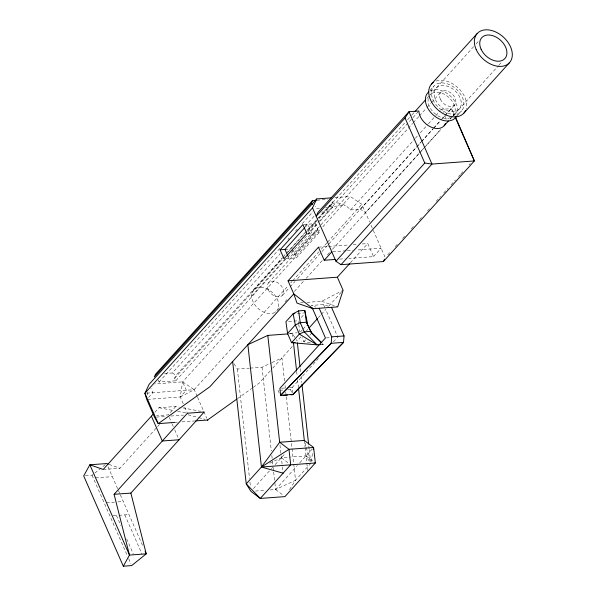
<?xml version="1.0" encoding="UTF-8"?>
<svg xmlns="http://www.w3.org/2000/svg" width="596" height="596" viewBox="0 0 596 596"><rect width="100%" height="100%" fill="white"/><g stroke="black" fill="none" stroke-linecap="round" stroke-linejoin="round"><path stroke-width="0.45" stroke-dasharray="2.98 2.23" d="M147.428 394.992L147.994 391.438M183.225 403.753L180.245 396.973L182.652 381.865L320.357 229.549M311.067 461.647L312.833 451.917M158.171 380.069L159.028 382.036L175.798 380.799L174.643 378.184L175.962 375.391L282.474 257.569M319.151 218.337L331.607 204.562L332.926 201.761L305.517 232.075M289.477 489.599L295.541 480.242L310.747 463.412L306.031 455.91L291.422 456.983M159.028 382.036L281.111 246.99M287.965 239.413L289.209 238.035M295.437 231.144L297.307 229.08M302.291 223.567L312.878 211.856M148.546 397.42L152.799 392.704L150.967 388.517M164.407 373.536L172.348 372.954L280.105 253.754M305.018 226.197L314.36 215.864M305.361 226.934L307.827 224.208L311.768 233.185L288.956 258.418L287.883 255.975M430.096 90.301L433.746 86.264M283.093 256.883L285.588 254.127M286.207 253.434L304.891 232.768M253.509 290.163L282.064 258.575M287.652 252.391L304.407 233.855M305.033 233.17L318.07 218.747M318.689 218.061L405.071 122.5M407.56 119.751L411.292 115.624M411.91 114.939L414.399 112.19M426.833 98.437L429.314 95.688M473.634 46.659L429.94 94.995A15.578 10.683 42.1 0 1 448.587 97.208A15.578 10.683 42.1 0 1 453.295 115.624L498.226 65.925M476.1 43.933L479.184 40.521M174.643 378.184L284.27 256.921M307.938 230.741L316.655 221.094M307.834 231.844L315.232 223.664L319.173 232.641L296.361 257.874L285.67 258.664M251.594 296.07L285.737 258.306M291.943 251.438L293.187 250.067M307.462 234.273L318.011 222.599M318.637 221.913L418.899 111.005M175.798 380.799L300.369 243.004M300.987 242.311L317.81 223.709M320.298 220.952L332.754 207.177L331.607 204.562M268.52 282.839L412.618 123.439M413.244 122.754L418.854 116.54M419.48 115.855L426.341 108.263M426.967 107.571L430.707 103.428M431.333 102.743L440.69 92.387M294.819 254.365L317.631 229.125M295.176 255.185L317.988 229.952M154.908 412.246L159.005 407.716L175.768 406.487L179.321 407.172M322.846 226.793L350.262 196.464L361.832 204.257L369.595 221.95M147.622 399.372L180.245 396.973L186.332 390.238L182.652 381.865L154.565 383.936M321.639 212.072L327.949 211.61L327.949 210.88A15.578 10.683 42.1 0 1 329.081 206.797L329.446 206.231A15.578 10.683 42.1 0 1 344.555 205.121L345.382 205.598A15.578 10.683 42.1 0 1 349.919 209.263L350.537 209.948L414.704 138.972M415.33 138.287L417.818 135.53M420.314 132.774L427.786 124.504M428.412 123.812L435.259 116.235M435.885 115.542L440.243 110.722M103.19 469.462L119.952 468.233L159.512 424.471M175.768 406.487L168.169 414.898L156.696 415.74M180.245 396.973L194.221 389.665L288.308 285.588M290.796 282.832L292.04 281.454M292.666 280.761L318.838 251.817M321.326 249.061L326.936 242.855M327.562 242.162L361.832 204.257M282.541 295.221L289.403 287.63M290.029 286.944L295.02 281.424M297.516 278.66L421.029 142.034M421.648 141.341L432.882 128.922M433.501 128.229L440.362 120.645M440.988 119.952L444.735 115.81M445.354 115.125L454.711 104.769M350.537 209.948L360.446 209.218L416.507 147.205M417.133 146.512L420.873 142.377M421.491 141.692L433.329 128.594M433.955 127.909L440.183 121.018M442.672 118.261L444.542 116.19M445.167 115.505L451.395 108.614L454.323 114.38L451.842 117.129M418.921 153.544L365.504 212.63L360.446 209.218M419.547 152.852L440.66 129.496M449.98 119.185L451.224 117.814M277.49 310.091L279.986 307.327M284.985 301.807L288.106 298.358M294.35 291.451L303.714 281.089M306.21 278.325L322.436 260.37M327.435 254.85L329.931 252.086M332.426 249.322L420.448 151.958M421.074 151.265L440.422 129.861M450.256 118.984L452.692 116.294M498.845 65.24L501.929 61.828M457.393 115.609L461.654 110.901M350.396 262.776L367.777 243.548L373.521 256.63L348.869 258.44M301.256 317.474L304.251 314.159M300.481 331.935L302.276 329.953M302.872 329.297L306.448 325.334M270.241 370.876L259.148 383.153L252.413 387.959M272.715 368.142L292.912 345.799M300.891 336.971L297.173 341.091L296.227 339.586M306.478 330.787L307.722 329.417M318.271 317.743L320.76 315.001M321.378 314.308L325.721 309.503M328.828 306.068L341.24 292.338M373.521 256.63L381.127 248.219L356.475 250.029M305.696 339.772L303.908 341.754L301.263 341.948M309.875 335.153L311.663 333.171M387.743 254.894L390.231 252.145M395.2 246.647L397.681 243.898M402.65 238.4L405.757 234.966M411.352 228.782L414.451 225.348M419.42 219.85L422.527 216.415M427.496 210.917L430.603 207.482M436.197 201.299L440.541 196.486M443.647 193.052L447.998 188.247M451.105 184.805L455.448 179.999M458.555 176.565L460.417 174.501M461.043 173.816L462.906 171.752M469.112 164.883L470.356 163.505M287.749 389.68L290.394 389.486L318.428 358.472M333.41 341.903L337.776 337.068L325.692 309.54M253.442 488.623L270.822 469.395M271.441 468.709L272.685 467.338M275.166 464.589L284.888 453.839M270.13 489.964L275.613 489.554L297.337 465.521M299.818 462.779L313.049 448.147M85.362 475.802L92.067 475.31L94.146 473.626M94.838 473.068L106.602 463.561M237.461 398.642L251.668 388.495M307.037 302.358L321.646 301.278L343.102 290.282M250.156 368.105L262.031 367.233L271.165 362.964M271.992 362.569L281.96 357.913L284.612 381.827M269.75 463.159L281.372 457.721L290.505 457.05M274.898 483.118L275.613 489.554L295.541 480.242L286.043 394.701M334.855 197.596L350.262 196.464M316.96 200.234L327.547 199.451M329.171 206.656L345.181 205.478M319.523 208.146L315.992 208.406L315.128 206.447M325.699 207.691L332.754 207.177M303.722 224.506L315.232 223.664M344.756 223.88L345.218 223.85M307.663 233.483L319.173 232.641M285.015 249.441L290.565 249.031M318.473 247.176L327.599 246.498M328.515 246.431L348.6 244.956M353.167 244.621L357.734 244.285M362.301 243.95L367.777 243.548M332.732 251.78L346.425 250.767M347.341 250.7L352.817 250.298M314.338 257.532L314.8 257.494M339.735 259.118L345.218 258.709M300.652 302.828L303.386 302.626M328.299 306.217L323.494 304.534L311.172 305.443L315.977 307.126M297.523 313.421L303.684 312.967M288.576 321.497L298.261 320.79L298.633 323.509M290.2 333.306L297.248 332.791M288.792 333.849L292.45 333.581L295.75 338.841M326.332 337.91L330.735 337.589M321.475 344.525L323.241 344.399L321.952 343.154M234.072 363.791L237.372 369.043L249.247 368.172M146.668 393.159L194.221 389.665L197.179 396.407M281.647 388.242L286.05 387.922M289.574 387.661L292.219 387.467L292.986 394.388M279.822 390.261L284.225 389.94M156.338 417.096L166.306 416.366M170.843 416.03L183.531 415.099M174.673 422.43L177.414 422.229M181.981 421.893L194.758 420.955M95.584 477.873L112.346 476.644M255.52 491.037L265.563 490.299M106.498 502.733L114.439 502.152M117.963 501.892L123.26 501.504M113.076 515.756L118.105 515.384M118.947 515.324L129.004 514.586M310.352 342.633L303.908 341.754L302.083 337.589M321.4 344.145L323.241 344.399M182.868 407.865L200.621 411.307M159.005 407.716L173.205 410.473M177.645 411.337L187.412 413.229M188.06 414.764L197.805 417.394M198.684 417.632L204.89 419.301M321.646 301.278L337.664 306.888M109.105 464.433L119.952 468.233M172.348 372.954L175.962 375.391M182.652 381.865L194.221 389.665M306.031 455.91L315.351 462.965M281.372 457.721L289.261 463.695M275.613 489.554L283.495 495.529M454.361 115.363L451.395 108.614L441.524 109.373A15.578 10.683 42.1 0 1 443.767 112.465M371.084 225.34L372.94 229.579M373.312 230.429L385.262 257.636M323.494 304.534L325.327 308.706M292.42 248.897L296.361 257.874M290.394 389.486L292.688 394.716M278.064 390.387L279.375 393.382M197.552 397.249L206.805 418.332M184.708 407.142L187.688 413.915M169.257 417.386L171.804 423.182M172.169 424.009L173.257 426.498M174.71 429.813L178.353 438.097M108.04 466.832L119.982 494.047M120.347 494.874L142.936 546.316M124.81 514.892L142.042 554.146M116.429 515.51L120.832 525.53M126.695 538.896L133.295 553.922M92.067 475.31L127.216 555.36M128.706 558.772L130.949 563.883M305.055 443.096L306.046 446.627M306.292 447.514L310.255 461.647M298.76 324.418L299.758 331.689M300.235 368.678L300.645 372.358M301.047 376.039L301.762 382.476M308.81 445.942L309.115 448.699M309.22 449.622L310.546 461.572M292.45 333.581L292.956 338.193M296.644 371.353L297.151 375.957M297.56 379.645L298.38 387.013M304.31 440.444L305.018 446.814M305.122 447.723L306.739 462.28M306.836 463.189L307.648 470.467M285.022 385.508L285.328 388.264M285.737 391.945L285.946 393.785M279.964 444.981L281.074 454.994M281.17 455.903L282.28 465.908M282.385 466.817L283.093 473.187M262.031 367.233L271.322 450.926M271.828 455.53L272.342 460.127M272.447 461.043L273.057 466.564M273.162 467.488L273.564 471.16M273.668 472.084L274.793 482.201M237.372 369.043L249.523 478.491M249.933 482.171L250.447 486.776M430.17 90.972A18.618 12.762 42.1 0 1 450.375 96.023A18.618 12.762 42.1 0 1 456.886 115.594M450.569 117.621A15.578 10.683 42.1 0 1 434.648 113.411A15.578 10.683 42.1 0 1 428.36 98.005M436.123 81.026A21.754 14.922 42.1 0 1 457.937 87.724A21.754 14.922 42.1 0 1 466.221 108.777M275.903 311.715A15.578 10.683 42.1 0 1 275.352 312.118M274.771 312.475A15.578 10.683 42.1 0 1 260.132 310.091A15.578 10.683 42.1 0 1 251.594 296.108L251.594 295.34A15.578 10.683 42.1 0 1 259.446 287.391A15.578 10.683 42.1 0 1 273.564 293.724L274.22 294.446A15.578 10.683 42.1 0 1 277.647 309.689M277.282 310.255A15.578 10.683 42.1 0 1 276.864 310.784M445.562 116.555A15.578 10.683 42.1 0 1 446.084 119.766M268.17 289.656A9.357 6.414 42.1 0 0 282.266 295.512A9.357 6.414 42.1 0 0 276.157 281.923A9.357 6.414 42.1 0 0 268.17 289.656M435.438 99.621A15.578 10.683 42.1 0 0 458.92 109.381A15.578 10.683 42.1 0 0 448.751 86.74A15.578 10.683 42.1 0 0 435.438 99.621M433.046 99.83A18.618 12.762 42.1 0 0 461.103 111.482A18.618 12.762 42.1 0 0 448.952 84.431A18.618 12.762 42.1 0 0 433.046 99.83M440.34 99.204A9.357 6.414 42.1 0 0 454.435 105.067A9.357 6.414 42.1 0 0 448.334 91.471A9.357 6.414 42.1 0 0 440.34 99.204"/><path stroke-width="0.89" d="M319.18 308.244L331.734 336.852L331.175 343.303L280.358 395.625M331.503 307.342L344.063 335.943L343.505 342.395L292.688 394.716L290.93 394.85M313.31 449.265L313.63 447.499L304.31 440.444L279.658 442.254L261.443 467.041L246.23 483.863L250.953 491.372L260.281 498.427L284.933 496.617L315.351 462.965L313.63 447.499L288.978 449.31L261.443 467.041L247.861 344.712L267.798 335.399L287.883 333.916M312.542 200.554L155.586 374.184L154.267 376.985L311.231 203.355L312.542 200.554L316.074 200.301M174.673 422.43L158.238 423.644L154.528 417.23L146.72 399.439L144.91 393.285L312.52 207.885L316.737 198.93L331.234 197.865M312.52 207.885L335.95 261.264L341.016 264.676L383.414 261.555L384.524 259.208M130.867 493.086L146.236 553.833L131.701 565.582L123.32 566.2L129.466 555.07L114.097 494.322L187.412 413.229L204.175 411.992L130.867 493.086L114.097 494.322M341.016 264.676L431.966 164.064L408.99 111.728L318.041 212.34L316.2 216.259L405.019 118.001L408.99 111.728L418.899 111.005A15.578 10.683 42.1 0 0 430.737 126.941A15.578 10.683 42.1 0 0 445.54 123.379M316.737 198.93L149.127 384.331L144.91 393.285L158.238 423.644L209.837 386.774L293.798 293.902L288.054 280.82L318.473 247.176L324.217 260.258L335.168 259.454M280.083 249.806L302.902 224.573L306.843 233.543L284.024 258.783L280.083 249.806L285.015 249.441L304.75 227.62M431.392 84.185L477.023 33.711M415.017 111.504L425.589 99.815M153.738 413.542L103.19 469.462L89.84 464.791L83.686 475.921L123.32 566.2M444.169 125.719L448.43 121.003M324.217 260.258L331.816 251.847M464.008 112.979L509.64 62.506M335.95 261.264L424.777 163.013L431.966 164.064L474.371 160.95L455.448 116.928M288.054 280.82L337.358 277.2L349.777 263.462M287.563 333.499L295.318 324.924L300.22 322.674L306.389 322.22L311.663 333.171L306.389 322.22L304.765 310.412L298.596 310.866L293.12 313.742L285.938 321.691L287.563 333.499L291.578 342.663L317.072 344.853L320.596 344.592M308.966 328.046L317.653 318.428M383.414 261.555L474.371 160.95L455.106 117.054M280.656 395.297L331.175 343.303L343.505 342.395L292.986 394.388L280.656 395.297L279.889 388.368L325.446 337.977L312.267 307.946M195.674 420.888L207.542 420.016L236.709 399.178M313.012 308.698L293.798 293.902L296.994 303.096L313.012 308.698L337.664 306.888L343.102 290.282L337.358 277.2M294.886 313.615L293.12 313.742L295.318 324.924L299.334 334.08L317.072 344.853L304.243 331.838L300.22 322.674L298.596 310.866M331.734 336.852L344.063 335.943M295.102 342.402L291.578 342.663L299.334 334.08L304.243 331.838L310.404 331.383L321.311 342.447M283.003 395.431L287.406 395.103M179.076 439.759L162.313 440.988L151.399 416.127M315.351 462.965L261.443 467.041L283.093 473.187M108.271 464.142L106.602 463.561L89.84 464.791L129.466 555.07L146.236 553.833L145.133 551.33M311.231 203.355L312.676 204.331M312.304 333.797L321.311 342.529M405.019 118.001L424.777 163.013M285.015 249.441L287.525 255.155M207.542 420.016L207.773 420.538M304.765 310.412L307.64 324.015M297.374 342.931L300.026 366.845M301.971 384.316L308.609 444.102M293.47 342.797L296.54 370.429M298.484 387.936L304.31 440.444M267.798 335.399L279.658 442.254L288.978 449.31L290.699 464.776L260.281 498.427L246.23 483.863L232.656 361.541M456.506 116.317A18.618 12.762 42.1 0 1 433.292 114.991A18.618 12.762 42.1 0 1 428.815 91.873M465.543 110.603A21.754 14.922 42.1 0 1 437.971 109.895A21.754 14.922 42.1 0 1 433.508 82.315M481.061 49.148A15.578 10.683 42.1 0 0 504.551 58.907A15.578 10.683 42.1 0 0 494.375 36.267A15.578 10.683 42.1 0 0 481.061 49.148M476.204 49.565A21.754 14.922 42.1 0 0 508.991 63.191A21.754 14.922 42.1 0 0 494.792 31.573A21.754 14.922 42.1 0 0 476.204 49.565"/></g></svg>
